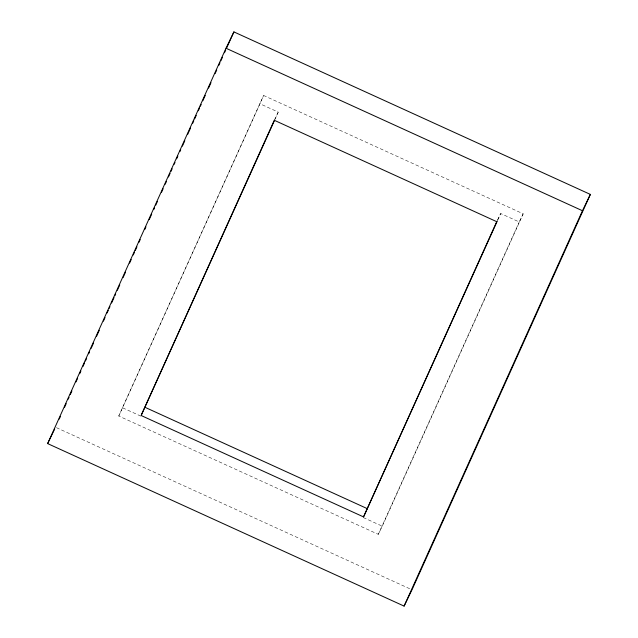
<?xml version="1.0" encoding="UTF-8"?>
<svg xmlns="http://www.w3.org/2000/svg" width="638" height="638" viewBox="0 0 638 638"><rect width="100%" height="100%" fill="white"/><g stroke="black" fill="none" stroke-linecap="round" stroke-linejoin="round"><path stroke-width="0.48" stroke-dasharray="3.19 2.39" d="M118.764 416.024L263.638 95.485L523.184 213.81L382.258 526.183L378.31 534.349L118.764 416.024L263.638 95.485M274.97 119.378L278.248 112.113L259.69 103.651M497.807 219.879L500.678 213.515L519.236 221.976L523.184 213.81M378.31 534.349L519.236 221.976M274.3 120.279L278.248 112.113M497.52 220.054L500.678 213.515M122.711 407.857L140.799 416.104M363.269 517.522L382.258 526.183M56.447 427.667L411.087 589.352"/><path stroke-width="0.96" d="M47.643 443.593L226.004 48.233L233.907 31.9L590.357 194.407L411.996 589.767L404.093 606.1L47.643 443.593L54.708 428.975M59.222 419.094L60.45 416.375M64.542 407.307L66.177 403.679M68.218 399.149L69.04 397.33M70.268 394.611L71.903 390.982M75.994 381.915L77.629 378.294M79.678 373.756L80.898 371.037M82.948 366.499L84.583 362.878M85.404 361.06L86.632 358.341M88.674 353.811L89.495 351.993M91.13 348.364L93.587 342.925M96.45 336.577L99.313 330.229M103.404 321.161L105.039 317.533M107.08 313.003L108.308 310.283M109.13 308.465L109.951 306.655M111.586 303.026L114.035 297.587M114.856 295.777L115.677 293.959M117.312 290.33L119.769 284.891M123.038 277.642L125.495 272.195M129.586 263.127L131.221 259.499M133.262 254.969L134.49 252.249M135.312 250.431L136.947 246.81M138.996 242.273L140.216 239.553M144.722 229.576L145.95 226.857M149.22 219.608L151.677 214.161M153.718 209.631L154.54 207.813M155.768 205.093L157.403 201.464M161.494 192.397L163.129 188.776M165.178 184.238L166.406 181.519M168.448 176.981L170.083 173.361M170.904 171.542L172.132 168.823M174.174 164.293L174.995 162.475M176.63 158.846L177.858 156.127M179.9 151.597L180.721 149.778M182.356 146.158L184.813 140.711M187.676 134.363L190.539 128.023M192.588 123.485L193.808 120.765M194.63 118.947L196.265 115.326M198.314 110.789L199.542 108.069M200.356 106.259L201.177 104.441M202.812 100.812L205.269 95.373M208.538 88.124L210.995 82.677M215.086 73.609L216.721 69.989M218.77 65.451L219.99 62.731M220.812 60.913L222.447 57.292M224.496 52.755L225.724 50.035M226.538 48.225L233.907 31.9M141.508 414.684L274.563 120.287M363.54 516.908L496.731 221.681L274.3 120.279L141.11 415.498L363.54 516.908L497.401 220.78M404.093 606.1L582.462 210.739L590.357 194.407M226.004 48.233L582.462 210.739M145.057 407.331L367.488 508.733"/></g></svg>
